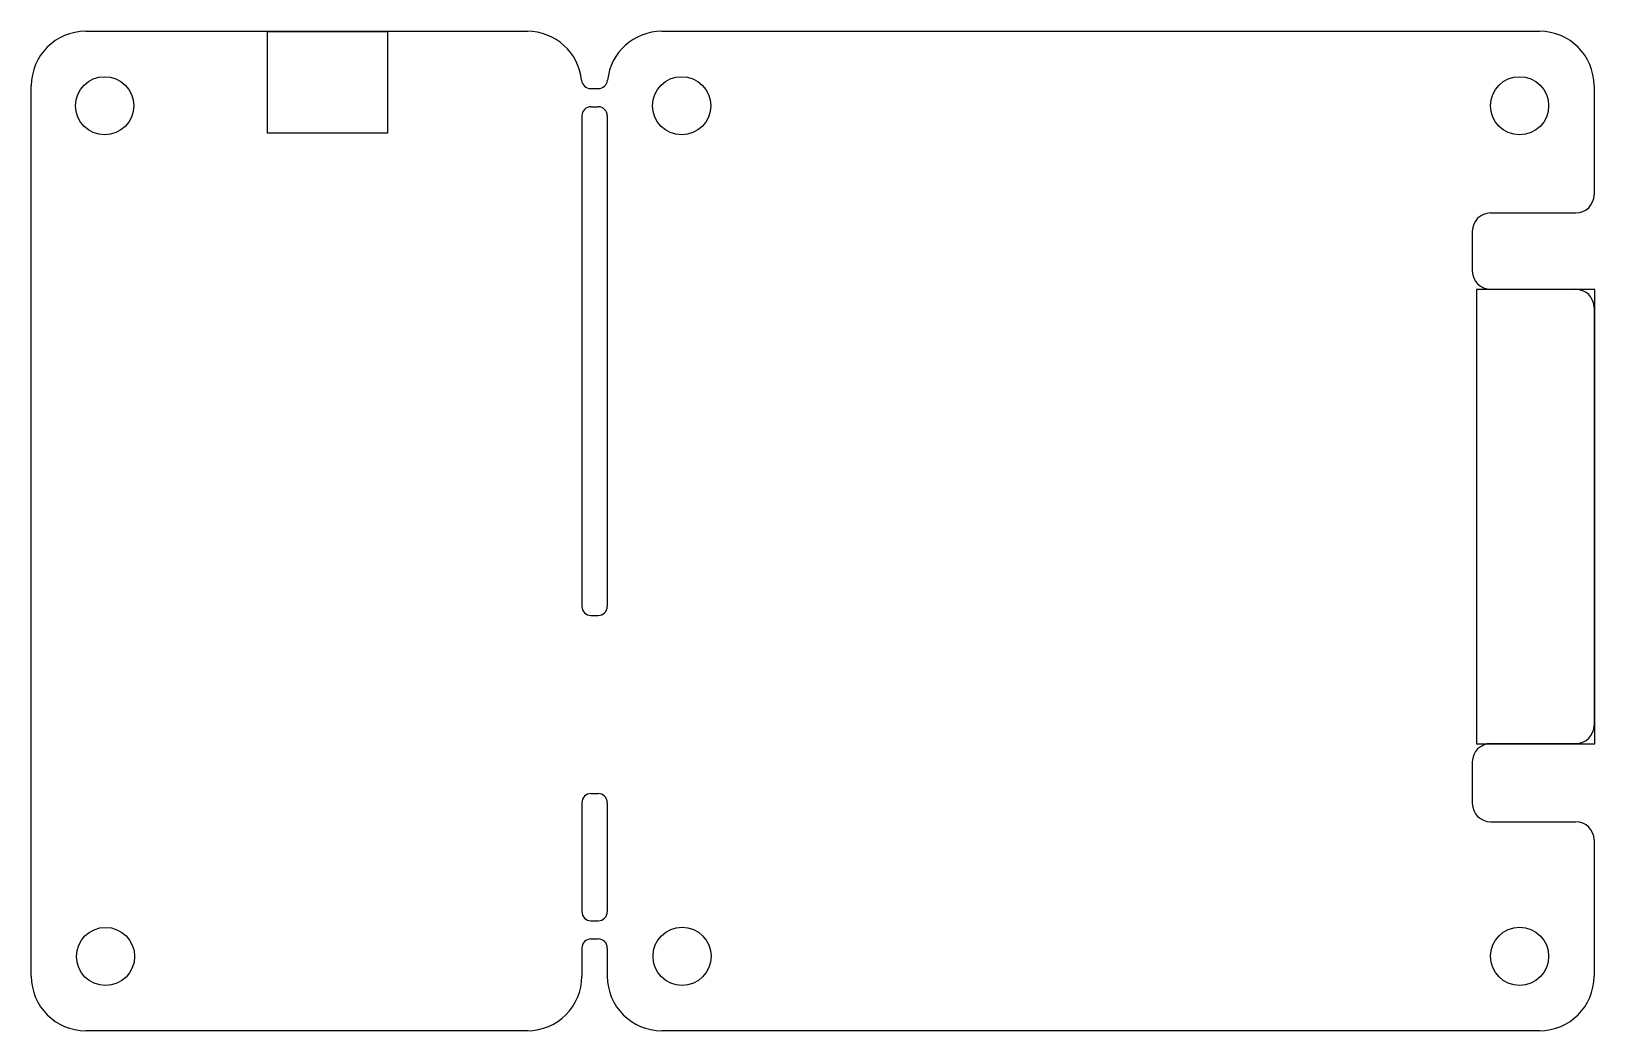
# Model space of a CAD drawing. Header units: millimetres. Extents: x 0 to 86, y 0 to 55.
import ezdxf

# ---------------------------------------------------------------- set-up
doc = ezdxf.new("R2010")
doc.units = ezdxf.units.MM
doc.layers.add('Board-Outline-Layer', color=1, linetype='Continuous')
doc.layers.add('Top-Assembly-Layer', color=3, linetype='Continuous')

msp = doc.modelspace()

# ---------------------------------------------------------------- linework, layer by layer
at = {"layer": 'Board-Outline-Layer'}
for p, q in [((3, 55), (27.299, 55)), ((34.699, 55), (83, 55)), ((0, 3), (0, 52)), ((30.781, 51.85), (31.216, 51.85)), ((86, 52), (86, 48)), ((30.799, 50.85), (31.199, 50.85)), ((30.299, 50.35), (30.299, 23.35)), ((31.699, 50.35), (31.699, 23.35)), ((86, 48), (86, 46)), ((80.3, 45), (85, 45)), ((79.3, 44), (79.3, 41.8)), ((80.3, 40.8), (85, 40.8)), ((86, 39.8), (86, 16.8)), ((30.799, 22.85), (31.199, 22.85)), ((80.3, 15.8), (85, 15.8)), ((79.3, 14.8), (79.3, 12.5)), ((30.799, 13.05), (31.199, 13.05)), ((30.299, 12.55), (30.299, 6.55)), ((31.699, 12.55), (31.699, 6.55)), ((80.3, 11.5), (85, 11.5)), ((86, 10.5), (86, 8.5)), ((86, 8.5), (86, 3)), ((30.799, 6.05), (31.199, 6.05)), ((30.299, 4.55), (30.299, 3)), ((30.799, 5.05), (31.199, 5.05)), ((31.699, 4.55), (31.699, 3)), ((27.299, 0), (3, 0)), ((83, 0), (34.699, 0))]:
    msp.add_line(p, q, dxfattribs=at)
for centre, radius, start, end in [((3, 52), 3, 90, 180), ((27.299, 52), 3, 5.73917, 90), ((34.699, 52), 3, 90, 174.26083), ((83, 52), 3, 0, 90), ((30.781, 52.35), 0.5, 185.73917, 270), ((31.216, 52.35), 0.5, 270, 354.26083), ((30.799, 50.35), 0.5, 90, 180), ((31.199, 50.35), 0.5, 0, 90), ((85, 46), 1, 270, 0), ((80.3, 44), 1, 90, 180), ((80.3, 41.8), 1, 180, 270), ((85, 39.8), 1, 0, 90), ((30.799, 23.35), 0.5, 180, 270), ((31.199, 23.35), 0.5, 270, 0), ((85, 16.8), 1, 270, 0), ((80.3, 14.8), 1, 90, 180), ((30.799, 12.55), 0.5, 90, 180), ((31.199, 12.55), 0.5, 0, 90), ((80.3, 12.5), 1, 180, 270), ((85, 10.5), 1, 360, 90), ((30.799, 6.55), 0.5, 180, 270), ((31.199, 6.55), 0.5, 270, 0), ((30.799, 4.55), 0.5, 90, 180), ((31.199, 4.55), 0.5, 0, 90), ((3, 3), 3, 180, 270), ((27.299, 3), 3, 270, 0), ((34.699, 3), 3, 180, 270), ((83, 3), 3, 270, 0)]:
    msp.add_arc(centre, radius, start, end, dxfattribs=at)
at = {"layer": 'Top-Assembly-Layer'}
for p, q in [((13, 54.984), (19.6, 54.984)), ((13, 49.384), (13, 54.984)), ((19.6, 54.984), (19.6, 49.384)), ((19.6, 49.384), (13, 49.384)), ((79.535, 40.786), (79.535, 15.786)), ((86.035, 40.786), (79.535, 40.786)), ((86.035, 15.786), (86.035, 40.786)), ((79.535, 15.786), (86.035, 15.786))]:
    msp.add_line(p, q, dxfattribs=at)
for centre in [(4.038, 50.9), (35.789, 50.9), (81.9, 50.9), (4.087, 4.087), (35.814, 4.097), (81.9, 4.095)]:
    msp.add_circle(centre, 1.6, dxfattribs=at)

doc.saveas('drawing.dxf')
